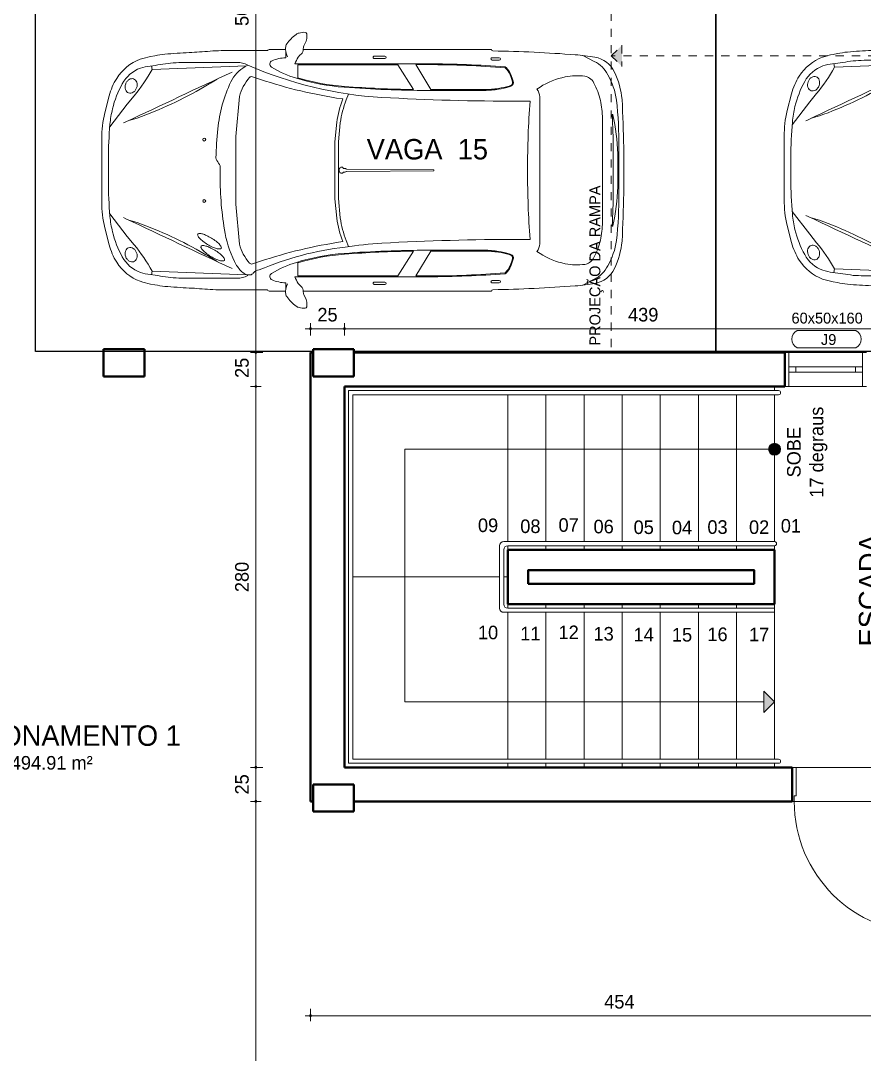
# Model space of a CAD drawing. Header units: millimetres. Extents: x 13204 to 24802, y 21209 to 40694.
# Drawn here: x 14949 to 15569, y 33020 to 33780 of the extents above; entities that cross this region are included whole.
import ezdxf
from ezdxf.enums import TextEntityAlignment as Align

# ---------------------------------------------------------------- set-up
doc = ezdxf.new("R2010")
doc.units = ezdxf.units.MM
doc.linetypes.add('CACHE', pattern=[0.24, 0.12, -0.12])
for name, color, linetype, lineweight in [('COTAS', 30, 'Continuous', 5), ('ESPECARQ', 2, 'Continuous', 20), ('Esquadrias', 2, 'Continuous', 20), ('PAREDE', 1, 'Continuous', 40), ('Paredes', 1, 'Continuous', 40), ('PISO', 5, 'Continuous', 5), ('PROJEÇÃO', 190, 'CACHE', 0), ('TEXTO', 4, 'Continuous', 5), ('Veiculos e pessoas', 245, 'Continuous', 0)]:
    doc.layers.add(name, color=color, linetype=linetype, lineweight=lineweight)
for name, color, linetype in [('EIXO', 1, 'Continuous'), ('HACHURAS', 8, 'Continuous'), ('PISOPEITORIL', 7, 'Continuous')]:
    doc.layers.add(name, color=color, linetype=linetype)
doc.styles.add('LANA', font='stylu.ttf')
doc.styles.add('REGUA60', font='cityb___.ttf', dxfattribs={"width": 1.4})
doc.dimstyles.new('COTA 50', dxfattribs={"dimscale": 0, "dimtxt": 10, "dimasz": 0.5, "dimexe": 1.25, "dimexo": 5, "dimgap": 5, "dimtad": 1, "dimdec": 0, "dimtxsty": 'LANA', "dimblk": 'cota', "dimcen": 2.5, "dimse2": 1, "dimclrd": 256, "dimclre": 256, "dimclrt": 256, "dimaunit": 1, "dimadec": 0, "dimazin": 0, "dimtfac": 1, "dimtdec": 0, "dimtmove": 0, "dimatfit": 3, "dimldrblk": 'DOTSMALL', "dimfxl": 5, "dimfxlon": 1, "dimtzin": 9, "dimlwd": -1, "dimlwe": -1, "dimarcsym": 0})

# ---------------------------------------------------------------- blocks, each defined once
blk = doc.blocks.new('P20X30V')
at = {"layer": 'Paredes'}
for p, q in [((0.1, 0.15), (-0.1, 0.15)), ((-0.1, 0.15), (-0.1, -0.15)), ((0.1, -0.15), (0.1, 0.15)), ((-0.1, -0.15), (0.1, -0.15)), ((0.0345, -0.1497), (0.0345, -0.1497))]:
    blk.add_line(p, q, dxfattribs=at)
blk = doc.blocks.new('*U61', base_point=(58349.85, 5643.23))
at = {"layer": 'Esquadrias'}
for p, q in [((58292.85, 5643.23), (58289.85, 5643.23)), ((58292.85, 5618.23), (58292.85, 5643.23)), ((58346.85, 5643.23), (58349.85, 5643.23)), ((58346.85, 5618.23), (58346.85, 5643.23)), ((58346.85, 5632.73), (58292.85, 5632.73)), ((58297.85, 5628.73), (58297.85, 5632.73)), ((58341.85, 5628.73), (58341.85, 5632.73)), ((58346.85, 5628.73), (58292.85, 5628.73)), ((58289.85, 5618.23), (58292.85, 5618.23)), ((58349.85, 5618.23), (58346.85, 5618.23))]:
    blk.add_line(p, q, dxfattribs=at)
at = {"layer": 'Esquadrias', "color": 0}
for p, q in [((58346.85, 5643.23), (58292.85, 5643.23)), ((58289.85, 5618.23), (58289.85, 5618.23)), ((58349.85, 5618.23), (58289.85, 5618.23)), ((58349.85, 5618.23), (58349.85, 5618.23))]:
    blk.add_line(p, q, dxfattribs=at)
blk = doc.blocks.new('*U26', base_point=(58999.28, 5578.06))
at = {"layer": 'Esquadrias'}
for p, q in [((58993.03, 5670.06), (58989.53, 5670.06)), ((58989.53, 5670.06), (58989.53, 5658.56)), ((58993.78, 5671.81), (58993.03, 5671.81)), ((58993.03, 5671.81), (58993.03, 5666.31)), ((58997.78, 5675.06), (58993.78, 5675.06)), ((58993.78, 5675.06), (58993.78, 5578.06)), ((58997.78, 5578.06), (58997.78, 5675.06)), ((58997.78, 5671.81), (58998.53, 5671.81)), ((58998.53, 5671.81), (58998.53, 5666.31)), ((58998.53, 5670.06), (59002.03, 5670.06)), ((59002.03, 5670.06), (59002.03, 5658.56)), ((58990.28, 5658.56), (58990.28, 5668.06)), ((58990.28, 5668.06), (58993.03, 5668.06)), ((58993.03, 5666.31), (58993.78, 5666.31)), ((58998.53, 5666.31), (58997.78, 5666.31)), ((59001.28, 5668.06), (58998.53, 5668.06)), ((59001.28, 5658.56), (59001.28, 5668.06)), ((58989.53, 5658.56), (58990.28, 5658.56)), ((59002.03, 5658.56), (59001.28, 5658.56)), ((58900.78, 5578.06), (58899.28, 5578.06)), ((58900.78, 5574.06), (58900.78, 5578.06)), ((58902.28, 5574.06), (58900.78, 5574.06)), ((58902.28, 5553.06), (58902.28, 5574.06)), ((58993.78, 5578.06), (58997.78, 5578.06)), ((58996.28, 5553.06), (58996.28, 5574.06)), ((58996.28, 5574.06), (58997.78, 5574.06)), ((58997.78, 5578.06), (58999.28, 5578.06)), ((58997.78, 5574.06), (58997.78, 5578.06)), ((58899.28, 5553.06), (58902.28, 5553.06)), ((58999.28, 5553.06), (58996.28, 5553.06))]:
    blk.add_line(p, q, dxfattribs=at)
at = {"layer": 'Esquadrias', "color": 0}
blk.add_arc((58997.78, 5578.06), 97, 90, 180, dxfattribs=at)
blk = doc.blocks.new('Peugeot 206_t')
at = {"layer": 'Veiculos e pessoas', "color": 8}
for points in [[(3835, 1014.5), (3835, 782.5, -0.068966), (3813.1, 592.1), (3781, 467.5, -0.08249), (3725.6, 338.4, -0.160706), (3553.5, 198.4, -0.016622), (3476.6, 178.2), (3444.6, 173, -0.03121), (3371.6, 161.1, -0.00992), (3193.6, 149.2, 0.004598), (3039.4, 138.6, -0.014104), (2957.1, 134.8), (2618.7, 134.8, -0.206434), (2599.2, 126.3), (2484.3, 126.3), (2484.3, 113, -0.153309), (2475.7, 85.7, -0.079107), (2408.1, 15.5, -0.110295), (2385.3, 5.9, -0.092051), (2341.1, 0.2, -0.257639), (2328.7, 10), (2328.7, 44.3, -0.107753), (2333.4, 65.7), (2351.3, 100.3, 0.083497), (2355.2, 126.3), (972.8, 126.3, 0.359533), (960.7, 136.7, -0.014638), (356.4, 164.9, -0.0246), (211.1, 183.1, -0.243001), (68.5, 291.8, -0.08579), (12.2, 493.7, -0.009439), (0, 845.1), (0, 1014.5), (0, 1183.9, -0.009439), (12.2, 1535.4, -0.08579), (68.5, 1737.3, -0.243001), (211.1, 1845.9, -0.0246), (356.4, 1864.2, -0.014638), (960.7, 1892.4, 0.359533), (972.8, 1902.8), (2355.2, 1902.8, 0.083497), (2351.3, 1928.7), (2333.4, 1963.3, -0.107753), (2328.7, 1984.8), (2328.7, 2019.1, -0.257639), (2341.1, 2028.9, -0.092051), (2385.3, 2023.2, -0.110295), (2408.1, 2013.6, -0.079107), (2475.7, 1943.4, -0.153309), (2484.3, 1916.1), (2484.3, 1902.8), (2599.2, 1902.8, -0.206434), (2618.7, 1894.3), (2957.1, 1894.3, -0.014104), (3039.4, 1890.5, 0.004598), (3193.6, 1879.9, -0.00992), (3371.6, 1868, -0.03121), (3444.6, 1856.1), (3476.6, 1850.9, -0.016622), (3553.5, 1830.7, -0.160706), (3725.6, 1690.7, -0.08249), (3781, 1561.5), (3813.1, 1437, -0.068966), (3835, 1246.6)], [(2484.3, 1902.8, -0.138412), (2469.7, 1849.8, 0.138412)], [(915.1, 1842.2, 1), (915.1, 1824.8), (966.7, 1824.8, 1.000593), (966.7, 1842.2)], [(1832.8, 1854), (1754.3, 1854, 1), (1754.3, 1836.6), (1832.8, 1836.6, 1.000593)], [(872.9, 1768.7, 0.19445), (868.3, 1766.4, 0.136059), (816.8, 1660.3, 0.272019), (822.7, 1644.1, 0.10304), (842.2, 1633.9, 0.03003), (920.4, 1616.5, 0.038968), (1023.9, 1608.1), (1417.5, 1608.1), (1526.8, 1791.4), (1436.9, 1791.4, 0.020123)], [(1544, 1608.7, 0.015707), (2052.7, 1631.2, 0.053543), (2395.5, 1694.6), (2395.5, 1789.5), (1660.1, 1789.5)], [(156.4, 1014.5), (156.4, 632.3, 0.058222), (171.7, 500.5, 0.061807), (218.9, 373.5, 0.120658), (251.7, 336, 0.121137), (285.5, 322.9, 0.081799), (429.5, 327.8, 0.093676), (614.9, 402.8), (638.5, 417.9, -0.181036), (617.1, 475.1), (617.1, 1014.5), (617.1, 1554, -0.181036), (638.5, 1611.2), (614.9, 1626.3, 0.093676), (429.5, 1701.2, 0.081799), (285.5, 1706.2, 0.121137), (251.7, 1693, 0.120658), (218.9, 1655.6, 0.061807), (171.7, 1528.6, 0.058222), (156.4, 1396.7)], [(3587.7, 1677.7, 0.105488), (3578.2, 1661.4, 0.087567), (3575.4, 1642.1, 0.078075), (3579.5, 1620.6, 0.078075), (3590, 1601.4, 0.087567), (3604.4, 1588.3, 0.105488), (3622.1, 1581.7, 0.122953), (3638.2, 1583.3, 0.122953), (3651.8, 1592.4, 0.105488), (3661.2, 1608.7, 0.087567), (3664, 1628, 0.078075), (3659.9, 1649.4, 0.078075), (3649.4, 1668.6, 0.087567), (3635, 1681.8, 0.105488), (3617.3, 1688.3, 0.122953), (3601.2, 1686.7, 0.122953)], [(76.5, 1171.9, -0.018475), (85.7, 1422.3, 0.927741), (79.5, 1423.2, 0.048784), (43.2, 1136.8), (43.2, 1014.5), (43.2, 892.2, 0.048784), (79.5, 605.9, 0.927741), (85.7, 606.8, -0.018475), (76.5, 857.1), (76.5, 1014.5)], [(2035.9, 1022.3, -0.043449), (2038.3, 1023.9, -0.070964), (2045.6, 1026.7, -0.057264), (2055.1, 1027.8), (2059.8, 1027.8, -0.044747), (2062, 1031.5, -0.106488), (2067.6, 1036.6, -0.130346), (2073.7, 1038.2, -0.130346), (2079.7, 1036.6, -0.106488), (2085.4, 1031.5, -0.084162), (2088.9, 1024.4, -0.073162), (2090.3, 1015.3, -0.073162), (2088.9, 1006.3, -0.084162), (2085.4, 999.2, -0.106488), (2079.7, 994.1, -0.130346), (2073.7, 992.5, -0.130346), (2067.6, 994.1, -0.106488), (2062, 999.2, -0.025536), (2060.7, 1001.2), (2055.1, 1001.2, -0.057264), (2045.6, 1002.3, -0.070964), (2038.3, 1005.1, -0.043449), (2035.9, 1006.8), (1396, 1010), (1396, 1019)], [(3122.1, 549.5, 0.079428), (3094.7, 546.3, 0.038638), (3066.3, 535.8, 0.02827), (3029.7, 516.5, 0.02827), (2995.6, 493.1, 0.038638), (2973.1, 472.9, 0.079428), (2957.5, 450.1, 0.251677), (2958, 441, 0.251677), (2965.9, 436.3, 0.079428), (2993.2, 439.5, 0.038638), (3021.7, 450, 0.02827), (3058.2, 469.3, 0.02827), (3092.4, 492.7, 0.038638), (3114.9, 513, 0.079428), (3130.5, 535.7, 0.251677), (3130, 544.9, 0.251677)], [(3034.3, 381, 0.02827), (3068.5, 404.4, 0.038638), (3091, 424.6, 0.079428), (3106.6, 447.4, 0.251677), (3106.1, 456.5, 0.251677), (3098.2, 461.2, 0.079428), (3070.8, 458, 0.038638), (3042.4, 447.5, 0.02827), (3005.8, 428.2, 0.02827), (2971.7, 404.8, 0.038638), (2949.2, 384.5, 0.079428), (2933.6, 361.8, 0.251677), (2934.1, 352.6, 0.251677), (2942, 348, 0.079428), (2969.3, 351.2, 0.038638), (2997.7, 361.7, 0.02827)], [(1436.9, 237.7, -0.020123), (872.9, 260.4, -0.19445), (868.3, 262.7, -0.136059), (816.8, 368.8, -0.272019), (822.7, 385, -0.10304), (842.2, 395.2, -0.03003), (920.4, 412.6, -0.038968), (1023.9, 421), (1417.5, 421), (1526.8, 237.7)], [(1544, 420.4, -0.015707), (2052.7, 397.8, -0.053543), (2395.5, 334.5), (2395.5, 239.6), (1660.1, 239.6)], [(3617.3, 340.7, 0.105488), (3635, 347.3, 0.087567), (3649.4, 360.5, 0.078075), (3659.9, 379.6, 0.078075), (3664, 401.1, 0.087567), (3661.2, 420.4, 0.105488), (3651.8, 436.7, 0.122953), (3638.2, 445.7, 0.122953), (3622.1, 447.4, 0.105488), (3604.4, 440.8, 0.087567), (3590, 427.6, 0.078075), (3579.5, 408.5, 0.078075), (3575.4, 387, 0.087567), (3578.2, 367.7, 0.105488), (3587.7, 351.4, 0.122953), (3601.2, 342.4, 0.122953)], [(966.7, 186.9, 1.000593), (966.7, 204.3), (915.1, 204.3, 1), (915.1, 186.9)], [(1832.8, 175.1, 1.000593), (1832.8, 192.5), (1754.3, 192.5, 1), (1754.3, 175.1)]]:
    blk.add_lwpolyline(points, format="xyb", close=True, dxfattribs=at)
for points in [[(2355.2, 1902.8), (2355.9, 1896.1, 0.134154), (2363.1, 1877), (2384, 1855.2, -0.053047), (2391.1, 1846.1, -0.069977), (2416.9, 1797.2), (1436.9, 1797.2, 0.020123), (872.4, 1774.5, 0.19445), (863.9, 1770.2, 0.136059), (811.1, 1661.3, 0.272019), (819, 1639.6, 0.10304), (840.6, 1628.2, 0.03003), (919.4, 1610.7, 0.038971), (1023.9, 1602.2), (1440.1, 1602.2, 0.018912), (2053.1, 1625.4, 0.054776), (2404.9, 1691.3, 0.064287), (2588.1, 1773.7, 0.609791), (2584.6, 1819.9, 0.090545), (2484, 1842.3), (2481.8, 1879.9)], [(34.8, 1183.4, -0.025669), (52.5, 1531.4, -0.089805), (117, 1717.1, -0.171161), (216.6, 1814.5), (300.8, 1858.9)], [(2761.3, 240.7, 0.11719), (2843.1, 221.3), (3249.3, 221.3, -0.001256), (3329.9, 225.9, -0.007749), (3479.8, 247.8, 0.039671), (3551.2, 263.2, 0.181632), (3685, 378.1, 0.066062), (3756.5, 562.3, 0.037571), (3775.2, 675.8, 0.021986), (3786.6, 935.7), (3786.6, 1014.5), (3786.6, 1093.4, 0.021986), (3775.2, 1353.3, 0.037571), (3756.5, 1466.8, 0.066062), (3685, 1651, 0.181632), (3551.2, 1765.9, 0.039671), (3479.8, 1781.3, -0.007749), (3329.9, 1803.2, -0.001256), (3249.3, 1807.8), (2843.1, 1807.8, 0.11719), (2761.3, 1788.4), (2782.5, 1776.6, -0.156271), (2886.5, 1665.9, -0.087452), (2982.4, 1319.1, -0.012514), (2997.4, 1105.7, -0.192447), (2990.8, 1086.5, 0.085905), (2966.6, 1046.5), (2966.6, 976.2, -0.044197), (2928.9, 550.7, -0.084683), (2844.3, 315.9, -0.113887), (2789.8, 256.4, -0.186538), (2744, 245.5, -0.21478), (2722.1, 259.2, 0.251145), (2678.1, 281.9, 0.073358), (2046.5, 450.1, 0.023957), (1777.3, 478.4, 0.014698), (771.2, 506.2), (688.7, 506, 0.018043), (706.8, 1007.3), (706.8, 1014.5), (706.8, 1021.8, 0.018043), (688.7, 1523.1), (771.2, 1522.9, 0.014698), (1777.3, 1550.7, 0.09029), (2761.3, 1788.4)], [(3465.8, 1756.2, 0.045576), (3597.4, 1562.8), (3648.4, 1500.8), (3776.8, 1333.8)], [(2063.9, 490.2, 0.057587), (2108, 661.7), (2121.8, 805.1), (2121.8, 1014.5), (2121.8, 1224), (2108, 1367.3, 0.057587), (2063.9, 1538.9), (2109.6, 1546.1, 0.044637), (2706.4, 1695.4), (2728.7, 1702.7, -0.299124), (2749.8, 1697, -0.117914), (2824.3, 1557.7), (2850.3, 1262.8), (2850.3, 1014.5), (2850.3, 766.3), (2824.3, 471.4, -0.117914), (2749.8, 332.1, -0.299124), (2728.7, 326.4), (2706.4, 333.7, 0.044637), (2109.6, 483), (2063.9, 490.2)], [(3675.7, 1362.4), (3659, 1370.3, 0.002273), (2876.3, 1736.7)], [(2987.3, 1685.2, 0.005072), (3083.8, 1627.9, 0.045863), (3576.3, 1398.3), (3636.5, 1381)], [(2021.5, 1575.3), (2039.9, 1531.5, -0.055312), (2082.7, 1364.3), (2096.3, 1222.8), (2096.3, 1014.5), (2096.3, 806.3), (2082.7, 664.7, -0.055312), (2039.9, 497.6), (2021.5, 453.8)], [(34.8, 845.7, 0.025669), (52.5, 497.7, 0.089805), (117, 312, 0.171161), (216.6, 214.6), (300.8, 170.1)], [(3776.8, 695.3), (3648.4, 528.3), (3597.4, 466.2, 0.045576), (3465.8, 272.9)], [(2876.3, 292.4, 0.002273), (3659, 658.8), (3675.7, 666.7)], [(3636.5, 648.1), (3576.3, 630.8, 0.045863), (3083.8, 401.2, 0.005072), (2987.3, 343.8)], [(2355.2, 126.3), (2355.9, 133, -0.134154), (2363.1, 152.1), (2384, 173.9, 0.053047), (2391.1, 183, 0.069977), (2416.9, 231.9), (1436.9, 231.9, -0.020123), (872.4, 254.6, -0.19445), (863.9, 258.9, -0.136059), (811.1, 367.8, -0.272019), (819, 389.5, -0.10304), (840.6, 400.9, -0.03003), (919.4, 418.4, -0.038971), (1023.9, 426.9), (1440.1, 426.9, -0.018912), (2053.1, 403.7, -0.054776), (2404.9, 337.8, -0.064287), (2588.1, 255.4, -0.609791), (2584.6, 209.2, -0.090545), (2484, 186.8), (2481.8, 149.1)], [(2484.3, 126.3, 0.138412), (2469.7, 179.2)]]:
    blk.add_lwpolyline(points, format="xyb", dxfattribs=at)
for points in [[(2771.9, 1782.5), (3465.8, 1756.2), (3470.2, 1782.6)], [(34.9, 1183.9), (34.9, 1106.5), (34.9, 1014.5), (34.9, 845.1)], [(2771.9, 246.6), (3465.8, 272.9), (3470.2, 246.5)]]:
    blk.add_lwpolyline(points, dxfattribs=at)
for centre in [(3082.1, 1240.2), (3082.1, 788.9)]:
    blk.add_circle(centre, 10.3, dxfattribs=at)
blk = doc.blocks.new('INDESQ2')
at = {"color": 0, "linetype": 'ByBlock'}
for p, q in [((4.32, 2.96), (-4.32, 2.96)), ((-4.32, 0.44), (4.32, 0.44))]:
    blk.add_line(p, q, dxfattribs=at)
at = {"color": 0}
for centre, start, end in [((-3.67, 1.7), 117.3654, 242.6346), ((3.67, 1.7), 297.3654, 62.6346)]:
    blk.add_arc(centre, 1.42, start, end, dxfattribs=at)
at = {"style": 'REGUA60', "width": 1.4, "flags": 9}
blk.add_attdef('LOCAL', text='', height=1.5, dxfattribs=at).set_placement((-0.08, -4.35), align=Align.CENTER)
at = {"layer": 'ESPECARQ', "color": 0, "style": 'REGUA60'}
for tag, width, p in [('COD', 1.1, (-0.08, 0.95)), ('DIM', 1.4, (-0.08, -2.17))]:
    blk.add_attdef(tag, text='', height=1.5, dxfattribs=dict(at, width=width)).set_placement(p, align=Align.CENTER)
blk = doc.blocks.new('*U70', base_point=(53091.25, 4999.6))
blk = doc.blocks.new('cota')
at = {"layer": 'COTAS'}
blk.add_hatch(color=256, dxfattribs=at).paths.add_polyline_path([(-1.6, 0, 1), (1.6, 0, 1)])
for points in [[(-1.6, 0), (-8, 0)], [(0, 1.6), (0, 8)], [(8, 0), (1.6, 0)], [(0, -8), (0, -1.6)]]:
    blk.add_lwpolyline(points, dxfattribs=at)
blk.add_circle((0, 0), 1.6, dxfattribs=at)
blk = doc.blocks.new('*D363')
at = {"layer": 'COTAS', "transparency": 16777216}
for p, q in [((15162.4, 33053.36), (15162.4, 33047.11)), ((15162.9, 33048.36), (15615.85, 33048.36))]:
    blk.add_line(p, q, dxfattribs=at)
at = {"layer": 'Defpoints', "color": 0, "transparency": 16777216}
for p in [(15162.4, 33205.94), (15616.35, 33048.36), (15616.35, 33048.36)]:
    blk.add_point(p, dxfattribs=at)
at = {"layer": 'COTAS', "transparency": 16777216, "xscale": 0.5, "yscale": 0.5, "zscale": 0.5, "rotation": 180}
blk.add_blockref('cota', (15162.4, 33048.36), dxfattribs=at)
at = {"layer": 'COTAS', "transparency": 16777216, "xscale": 0.5, "yscale": 0.5, "zscale": 0.5}
blk.add_blockref('cota', (15616.35, 33048.36), dxfattribs=at)
at = {"layer": 'COTAS', "transparency": 16777216, "insert": (15389.37, 33058.58), "char_height": 10, "attachment_point": 5, "style": 'LANA'}
blk.add_mtext('454', dxfattribs=at)
blk = doc.blocks.new('_DotSmall')
at = {"layer": 'PAREDE', "color": 0, "const_width": 0.5}
blk.add_lwpolyline([(-0.0625, 0, 1), (0.0625, 0, 1)], format="xyb", close=True, dxfattribs=at)
blk = doc.blocks.new('*D370')
at = {"layer": 'COTAS', "transparency": 16777216}
for p, q in [((15122.26, 32233.94), (15122.26, 33205.44)), ((15122.26, 32233.44), (15123.51, 32233.44))]:
    blk.add_line(p, q, dxfattribs=at)
at = {"layer": 'Defpoints', "color": 0, "transparency": 16777216}
for p in [(15122.26, 33205.94), (15194.35, 33205.94), (15122.26, 32233.44)]:
    blk.add_point(p, dxfattribs=at)
at = {"layer": 'COTAS', "transparency": 16777216, "xscale": 0.5, "yscale": 0.5, "zscale": 0.5}
for p, rotation in [((15122.26, 33205.94), 90), ((15122.26, 32233.44), 270)]:
    blk.add_blockref('cota', p, dxfattribs=dict(at, rotation=rotation))
at = {"layer": 'COTAS', "transparency": 16777216, "insert": (15111.9, 32719.69), "char_height": 10, "attachment_point": 5, "rotation": 90, "style": 'LANA'}
blk.add_mtext('973', dxfattribs=at)
blk = doc.blocks.new('*D371')
at = {"layer": 'COTAS', "transparency": 16777216}
for p, q in [((15122.26, 33231.44), (15122.26, 33510.44)), ((15127.26, 33230.94), (15121.01, 33230.94))]:
    blk.add_line(p, q, dxfattribs=at)
at = {"layer": 'Defpoints', "color": 0, "transparency": 16777216}
for p in [(15122.26, 33510.94), (15187.4, 33510.94), (15187.4, 33230.94)]:
    blk.add_point(p, dxfattribs=at)
at = {"layer": 'COTAS', "transparency": 16777216, "xscale": 0.5, "yscale": 0.5, "zscale": 0.5}
for p, rotation in [((15122.26, 33510.94), 90), ((15122.26, 33230.94), 270)]:
    blk.add_blockref('cota', p, dxfattribs=dict(at, rotation=rotation))
at = {"layer": 'COTAS', "transparency": 16777216, "insert": (15112.05, 33370.94), "char_height": 10, "attachment_point": 5, "rotation": 90, "style": 'LANA'}
blk.add_mtext('280', dxfattribs=at)
blk = doc.blocks.new('*D372')
at = {"layer": 'COTAS', "transparency": 16777216}
for p, q in [((15122.26, 33536.44), (15122.26, 34037.94)), ((15127.26, 33535.94), (15121.01, 33535.94))]:
    blk.add_line(p, q, dxfattribs=at)
at = {"layer": 'Defpoints', "color": 0, "transparency": 16777216}
for p in [(15122.26, 34038.44), (15122.26, 34038.44), (15162.4, 33535.94)]:
    blk.add_point(p, dxfattribs=at)
at = {"layer": 'COTAS', "transparency": 16777216, "xscale": 0.5, "yscale": 0.5, "zscale": 0.5}
for p, rotation in [((15122.26, 34038.44), 90), ((15122.26, 33535.94), 270)]:
    blk.add_blockref('cota', p, dxfattribs=dict(at, rotation=rotation))
at = {"layer": 'COTAS', "transparency": 16777216, "insert": (15112.01, 33787.19), "char_height": 10, "attachment_point": 5, "rotation": 90, "style": 'LANA'}
blk.add_mtext('503', dxfattribs=at)
blk = doc.blocks.new('*D367')
at = {"layer": 'COTAS', "transparency": 16777216}
for p, q in [((15127.26, 33535.94), (15121.01, 33535.94)), ((15122.26, 33535.44), (15122.26, 33511.44))]:
    blk.add_line(p, q, dxfattribs=at)
at = {"layer": 'Defpoints', "color": 0, "transparency": 16777216}
for p in [(15194.35, 33535.94), (15122.26, 33510.94), (15194.35, 33510.94)]:
    blk.add_point(p, dxfattribs=at)
at = {"layer": 'COTAS', "transparency": 16777216, "xscale": 0.5, "yscale": 0.5, "zscale": 0.5}
for p, rotation in [((15122.26, 33535.94), 90), ((15122.26, 33510.94), 270)]:
    blk.add_blockref('cota', p, dxfattribs=dict(at, rotation=rotation))
at = {"layer": 'COTAS', "transparency": 16777216, "insert": (15112.05, 33524.69), "char_height": 10, "attachment_point": 5, "rotation": 90, "style": 'LANA'}
blk.add_mtext('25', dxfattribs=at)
blk = doc.blocks.new('*D368')
at = {"layer": 'COTAS', "transparency": 16777216}
for p, q in [((15127.26, 33230.94), (15121.01, 33230.94)), ((15122.26, 33230.44), (15122.26, 33206.44))]:
    blk.add_line(p, q, dxfattribs=at)
at = {"layer": 'Defpoints', "color": 0, "transparency": 16777216}
for p in [(15351.9, 33230.94), (15122.26, 33205.94), (15355.37, 33205.94)]:
    blk.add_point(p, dxfattribs=at)
at = {"layer": 'COTAS', "transparency": 16777216, "xscale": 0.5, "yscale": 0.5, "zscale": 0.5}
for p, rotation in [((15122.26, 33230.94), 90), ((15122.26, 33205.94), 270)]:
    blk.add_blockref('cota', p, dxfattribs=dict(at, rotation=rotation))
at = {"layer": 'COTAS', "transparency": 16777216, "insert": (15112.05, 33218.44), "char_height": 10, "attachment_point": 5, "rotation": 90, "style": 'LANA'}
blk.add_mtext('25', dxfattribs=at)
blk = doc.blocks.new('*D375')
at = {"layer": 'COTAS', "transparency": 16777216}
for p, q in [((15162.4, 33548.49), (15162.4, 33554.74)), ((15162.9, 33553.49), (15186.9, 33553.49))]:
    blk.add_line(p, q, dxfattribs=at)
at = {"layer": 'Defpoints', "color": 0, "transparency": 16777216}
for p in [(15187.4, 33553.49), (15162.4, 33535.94), (15187.4, 33510.94)]:
    blk.add_point(p, dxfattribs=at)
at = {"layer": 'COTAS', "transparency": 16777216, "xscale": 0.5, "yscale": 0.5, "zscale": 0.5, "rotation": 180}
blk.add_blockref('cota', (15162.4, 33553.49), dxfattribs=at)
at = {"layer": 'COTAS', "transparency": 16777216, "xscale": 0.5, "yscale": 0.5, "zscale": 0.5}
blk.add_blockref('cota', (15187.4, 33553.49), dxfattribs=at)
at = {"layer": 'COTAS', "transparency": 16777216, "insert": (15174.9, 33563.71), "char_height": 10, "attachment_point": 5, "style": 'LANA'}
blk.add_mtext('25', dxfattribs=at)
blk = doc.blocks.new('*D376')
at = {"layer": 'COTAS', "transparency": 16777216}
for p, q in [((15187.4, 33548.49), (15187.4, 33554.74)), ((15187.9, 33553.49), (15625.9, 33553.49))]:
    blk.add_line(p, q, dxfattribs=at)
at = {"layer": 'Defpoints', "color": 0, "transparency": 16777216}
for p in [(15626.4, 33553.49), (15187.4, 33510.94), (15626.4, 33510.94)]:
    blk.add_point(p, dxfattribs=at)
at = {"layer": 'COTAS', "transparency": 16777216, "xscale": 0.5, "yscale": 0.5, "zscale": 0.5, "rotation": 180}
blk.add_blockref('cota', (15187.4, 33553.49), dxfattribs=at)
at = {"layer": 'COTAS', "transparency": 16777216, "xscale": 0.5, "yscale": 0.5, "zscale": 0.5}
blk.add_blockref('cota', (15626.4, 33553.49), dxfattribs=at)
at = {"layer": 'COTAS', "transparency": 16777216, "insert": (15406.9, 33563.72), "char_height": 10, "attachment_point": 5, "style": 'LANA'}
blk.add_mtext('439', dxfattribs=at)

msp = doc.modelspace()

# ---------------------------------------------------------------- hatches: boundary and pattern name
at = {"layer": 'PROJEÇÃO', "ltscale": 50}
msp.add_hatch(color=256, dxfattribs=at).paths.add_polyline_path([(15391.21, 33746.27), (15383.4, 33754.08), (15391.21, 33761.89)])
at = {"layer": 'TEXTO'}
h = msp.add_hatch(color=256, dxfattribs=at)
edge = h.paths.add_edge_path()
edge.add_arc((15503.4, 33464.86), 4.39, 0, 360)
msp.add_hatch(color=256, dxfattribs=at).paths.add_polyline_path([(15495.58, 33286.89), (15503.4, 33279.08), (15495.58, 33271.27)])

# ---------------------------------------------------------------- linework, layer by layer
at = {"layer": 'EIXO', "color": 1}
msp.add_lwpolyline([(15472.4, 33535.94), (15510.95, 33535.94)], dxfattribs=at)
at = {"layer": 'Esquadrias'}
for p, q in [((15301.4, 33370.94), (15193.4, 33370.94)), ((15307.4, 33370.94), (15304.4, 33370.94))]:
    msp.add_line(p, q, dxfattribs=at)
for points in [[(15503.4, 33507.94), (15503.4, 33510.94)], [(15307.4, 33504.94), (15307.4, 33396.94)], [(15335.4, 33396.94), (15335.4, 33504.94)], [(15335.4, 33504.94), (15335.4, 33396.94)], [(15363.4, 33396.94), (15363.4, 33504.94)], [(15363.4, 33504.94), (15363.4, 33396.94)], [(15391.4, 33396.94), (15391.4, 33504.94)], [(15391.4, 33504.94), (15391.4, 33396.94)], [(15419.4, 33396.94), (15419.4, 33504.94)], [(15419.4, 33504.94), (15419.4, 33396.94)], [(15447.4, 33396.94), (15447.4, 33504.94)], [(15447.4, 33504.94), (15447.4, 33396.94)], [(15475.4, 33396.94), (15475.4, 33504.94)], [(15475.4, 33504.94), (15475.4, 33396.94)], [(15503.4, 33396.94), (15503.4, 33504.94)], [(15307.4, 33393.94), (15307.4, 33390.94), (15335.4, 33390.94), (15335.4, 33393.94)], [(15335.4, 33393.94), (15335.4, 33390.94), (15363.4, 33390.94), (15363.4, 33393.94)], [(15363.4, 33393.94), (15363.4, 33390.94), (15391.4, 33390.94), (15391.4, 33393.94)], [(15391.4, 33393.94), (15391.4, 33390.94), (15419.4, 33390.94), (15419.4, 33393.94)], [(15419.4, 33393.94), (15419.4, 33390.94), (15447.4, 33390.94), (15447.4, 33393.94)], [(15447.4, 33393.94), (15447.4, 33390.94), (15475.4, 33390.94), (15475.4, 33393.94)], [(15475.4, 33393.94), (15475.4, 33390.94), (15503.4, 33390.94), (15503.4, 33393.94)], [(15503.4, 33390.94), (15503.4, 33393.94)], [(15335.4, 33350.94), (15307.4, 33350.94), (15307.4, 33347.94)], [(15335.4, 33347.94), (15335.4, 33350.94)], [(15363.4, 33350.94), (15335.4, 33350.94), (15335.4, 33347.94)], [(15363.4, 33347.94), (15363.4, 33350.94)], [(15391.4, 33350.94), (15363.4, 33350.94), (15363.4, 33347.94)], [(15391.4, 33347.94), (15391.4, 33350.94)], [(15419.4, 33350.94), (15391.4, 33350.94), (15391.4, 33347.94)], [(15419.4, 33347.94), (15419.4, 33350.94)], [(15447.4, 33350.94), (15419.4, 33350.94), (15419.4, 33347.94)], [(15447.4, 33347.94), (15447.4, 33350.94)], [(15475.4, 33350.94), (15447.4, 33350.94), (15447.4, 33347.94)], [(15475.4, 33347.94), (15475.4, 33350.94)], [(15503.4, 33350.94), (15475.4, 33350.94), (15475.4, 33347.94)], [(15503.4, 33236.94), (15503.4, 33350.94)], [(15307.4, 33344.94), (15307.4, 33236.94)], [(15335.4, 33236.94), (15335.4, 33344.94)], [(15335.4, 33344.94), (15335.4, 33236.94)], [(15363.4, 33236.94), (15363.4, 33344.94)], [(15363.4, 33344.94), (15363.4, 33236.94)], [(15391.4, 33236.94), (15391.4, 33344.94)], [(15391.4, 33344.94), (15391.4, 33236.94)], [(15419.4, 33236.94), (15419.4, 33344.94)], [(15419.4, 33344.94), (15419.4, 33236.94)], [(15447.4, 33236.94), (15447.4, 33344.94)], [(15447.4, 33344.94), (15447.4, 33236.94)], [(15475.4, 33236.94), (15475.4, 33344.94)], [(15475.4, 33344.94), (15475.4, 33236.94)], [(15307.4, 33233.94), (15307.4, 33230.94), (15335.4, 33230.94), (15335.4, 33233.94)], [(15335.4, 33233.94), (15335.4, 33230.94), (15363.4, 33230.94), (15363.4, 33233.94)], [(15363.4, 33233.94), (15363.4, 33230.94), (15391.4, 33230.94), (15391.4, 33233.94)], [(15391.4, 33233.94), (15391.4, 33230.94), (15419.4, 33230.94), (15419.4, 33233.94)], [(15419.4, 33233.94), (15419.4, 33230.94), (15447.4, 33230.94), (15447.4, 33233.94)], [(15447.4, 33233.94), (15447.4, 33230.94), (15475.4, 33230.94), (15475.4, 33233.94)], [(15475.4, 33233.94), (15475.4, 33230.94), (15503.4, 33230.94), (15503.4, 33233.94)]]:
    msp.add_lwpolyline(points, dxfattribs=at)
at = {"layer": 'HACHURAS'}
msp.add_lwpolyline([(15164.35, 33536.81), (14960.27, 33536.81), (14960.27, 33786.81), (15460.27, 33786.81), (15460.27, 33536.81), (15194.35, 33536.81)], dxfattribs=at)
msp.add_lwpolyline([(15460.27, 33786.81), (15960.27, 33786.81), (15960.27, 33536.81), (15460.27, 33536.81)], close=True, dxfattribs=at)
at = {"layer": 'Paredes'}
for p, q in [((15162.4, 33535.94), (15162.4, 33205.94)), ((15162.4, 33535.94), (15164.35, 33535.94)), ((15194.35, 33535.94), (15510.95, 33535.94)), ((15510.95, 33510.94), (15510.95, 33535.94)), ((15187.4, 33510.94), (15187.4, 33230.94)), ((15510.95, 33510.94), (15187.4, 33510.94)), ((15307.4, 33350.94), (15307.4, 33390.94)), ((15307.4, 33390.94), (15503.4, 33390.94)), ((15503.4, 33390.94), (15503.4, 33350.94)), ((15503.4, 33350.94), (15307.4, 33350.94)), ((15516.4, 33230.94), (15187.4, 33230.94)), ((15516.4, 33230.94), (15516.4, 33205.94)), ((15164.35, 33205.94), (15162.4, 33205.94)), ((15516.4, 33205.94), (15194.35, 33205.94))]:
    msp.add_line(p, q, dxfattribs=at)
msp.add_lwpolyline([(15322.4, 33365.94), (15322.4, 33375.94), (15488.4, 33375.94), (15488.4, 33365.94)], close=True, dxfattribs=at)
at = {"layer": 'PISO'}
for p, q in [((15190.4, 33507.94), (15190.4, 33233.94)), ((15506.4, 33507.94), (15190.4, 33507.94)), ((15193.4, 33504.94), (15193.4, 33236.94)), ((15506.4, 33504.94), (15193.4, 33504.94)), ((15301.4, 33347.94), (15301.4, 33393.94)), ((15304.4, 33396.94), (15503.4, 33396.94)), ((15307.4, 33393.94), (15503.4, 33393.94)), ((15304.4, 33350.94), (15304.4, 33390.94)), ((15503.4, 33347.94), (15307.4, 33347.94)), ((15503.4, 33344.94), (15304.4, 33344.94)), ((15506.4, 33233.94), (15190.4, 33233.94)), ((15506.4, 33236.94), (15193.4, 33236.94))]:
    msp.add_line(p, q, dxfattribs=at)
msp.add_lwpolyline([(15516.4, 33230.94), (15516.4, 33205.94), (15616.4, 33205.94), (15616.4, 33230.94)], close=True, dxfattribs=at)
for centre, radius, start, end in [((15506.4, 33506.44), 1.5, 270, 90), ((15304.4, 33393.94), 3, 90, 180), ((15307.4, 33390.94), 3, 90, 180), ((15503.4, 33395.44), 1.5, 270, 90), ((15304.4, 33347.94), 3, 180, 270), ((15307.4, 33350.94), 3, 180, 270), ((15506.4, 33235.44), 1.5, 270, 90)]:
    msp.add_arc(centre, radius, start, end, dxfattribs=at)
at = {"layer": 'PROJEÇÃO', "ltscale": 50}
for p, q in [((15383.4, 33754.08), (15391.21, 33761.89)), ((15391.21, 33761.89), (15391.21, 33746.27)), ((16022.29, 33754.08), (15383.4, 33754.08)), ((15383.4, 33754.08), (15391.21, 33746.27))]:
    msp.add_line(p, q, dxfattribs=at)
msp.add_lwpolyline([(16020.95, 33965.94), (15383.4, 33965.94), (15383.4, 33535.94)], dxfattribs=at)
at = {"layer": 'TEXTO'}
for p, q in [((15503.4, 33464.86), (15231.81, 33464.86)), ((15231.81, 33464.86), (15231.81, 33279.08)), ((15503.4, 33279.08), (15495.58, 33286.89)), ((15495.58, 33271.27), (15495.58, 33286.89)), ((15495.58, 33279.08), (15231.81, 33279.08)), ((15503.4, 33279.08), (15495.58, 33271.27))]:
    msp.add_line(p, q, dxfattribs=at)
msp.add_circle((15503.4, 33464.86), 4.39, dxfattribs=at)

# ---------------------------------------------------------------- block references
at = {"layer": 'Esquadrias', "color": 5}
msp.add_blockref('*U61', (15570.95, 33535.94), dxfattribs=at)
at = {"layer": 'Esquadrias', "color": 5, "xscale": -1, "rotation": 180}
msp.add_blockref('*U26', (15616.4, 33205.94), dxfattribs=at)
at = {"layer": 'PAREDE', "color": 6, "xscale": 100, "yscale": 100, "zscale": 100, "rotation": 90}
msp.add_blockref('P20X30V', (15179.35, 33208.44), dxfattribs=at)
msp.add_blockref('P20X30V', (15179.35, 33208.44), dxfattribs=at)
at = {"layer": 'PISOPEITORIL', "xscale": 100, "yscale": 100, "zscale": 100, "rotation": 90}
for p in [(15025.35, 33528.44), (15179.35, 33528.44)]:
    msp.add_blockref('P20X30V', p, dxfattribs=at)
at = {"layer": 'TEXTO'}
ref = msp.add_blockref('INDESQ2', (15541.56, 33554.31), dxfattribs=dict(at, xscale=4.999999999999704, yscale=4.999999999999704, zscale=4.999999999999704, rotation=179.9933850202378))
ref.add_attrib('COD', 'J9', dxfattribs={"layer": 'ESPECARQ', "color": 0, "height": 8, "rotation": 359.99339, "style": 'LANA'}).set_placement((15543.15, 33541.52), align=Align.CENTER)
ref.add_attrib('DIM', '60x50x160', dxfattribs={"layer": 'ESPECARQ', "color": 0, "height": 8, "rotation": 359.99339, "style": 'LANA'}).set_placement((15542.04, 33557.26), align=Align.CENTER)
ref = msp.add_blockref('*U70', (14964.63, 33246.8), dxfattribs=at)
ref.add_attrib('AMBIENTE', 'ESTACIONAMENTO 1', dxfattribs={"color": 0, "height": 15, "style": 'LANA'}).set_placement((14964.63, 33246.8), align=Align.CENTER)
ref.add_attrib('ÁREA', 'a=494.91 m²', dxfattribs={"color": 0, "height": 10, "style": 'LANA'}).set_placement((14964.63, 33229.3), align=Align.CENTER)
at = {"layer": 'Veiculos e pessoas', "color": 8, "xscale": -0.09999999999854481, "yscale": 0.09999999999854481, "zscale": 0.1}
for p in [(15392.57, 33568.47), (15894.07, 33570.1)]:
    msp.add_blockref('Peugeot 206_t', p, dxfattribs=at)

# ---------------------------------------------------------------- texts
at = {"layer": 'TEXTO', "attachment_point": 5, "style": 'LANA'}
for s, insert, char_height, width in [('\\pi-30,l45,t45;VAGA  15', (15240.77, 33685.32), 15, 825.1274), ('09', (15292.88, 33408.88), 10, 175.9752), ('08', (15323.98, 33408.17), 10, 175.9752), ('07', (15352.09, 33409.06), 10, 175.9752), ('06', (15377.81, 33407.94), 10, 175.9752), ('05', (15407.25, 33407.44), 10, 175.9752), ('04', (15435.43, 33407.23), 10, 175.9752), ('03', (15461.5, 33407.56), 10, 175.9752), ('02', (15492.07, 33407.49), 10, 175.9752), ('01', (15515.43, 33408.48), 10, 175.9752), ('10', (15292.88, 33330.04), 10, 175.9752), ('11', (15323.98, 33329.32), 10, 175.9752), ('12', (15352.09, 33330.21), 10, 175.9752), ('13', (15377.81, 33329.09), 10, 175.9752), ('14', (15407.25, 33328.59), 10, 175.9752), ('15', (15435.43, 33328.39), 10, 175.9752), ('16', (15461.5, 33328.71), 10, 175.9752), ('17', (15492.07, 33328.64), 10, 175.9752)]:
    msp.add_mtext(s, dxfattribs=dict(at, insert=insert, char_height=char_height, width=width))
at = {"layer": 'TEXTO', "attachment_point": 5, "rotation": 90, "style": 'LANA'}
for s, insert, char_height, width in [('PROJEÇÃO DA RAMPA', (15372.65, 33599.91), 8, 216.4587), ('SOBE\\P17 degraus', (15527.43, 33462.68), 10, 175.9752), ('ESCADA\\PENCLAUSURADA', (15585.45, 33361.07), 15, 175.9752)]:
    msp.add_mtext(s, dxfattribs=dict(at, insert=insert, char_height=char_height, width=width))

# ---------------------------------------------------------------- dimensions: what is measured, and where the dimension line sits
at = {"layer": 'COTAS'}
for base, p1, p2, picture, middle in [((15122.26123641, 34038.44060682), (15162.39646711, 33535.94060682), (15122.26123641, 34038.44060682), '*D372', (15112.00867418, 33787.19060682)), ((15122.26, 33510.94), (15187.4, 33230.94), (15187.4, 33510.94), '*D371', (15112.05, 33370.94)), ((15122.26123641, 33205.94060682), (15122.26123641, 32233.44060682), (15194.34758344, 33205.94060682), '*D370', (15111.90252484, 32719.69060682))]:
    dim = msp.add_linear_dim(base=base, p1=p1, p2=p2, angle=90, dimstyle='COTA 50', override={"dimscale": 1, "dimtmove": 1}, dxfattribs=at)
    dim.commit()
    dim.dimension.update_dxf_attribs({"geometry": picture, "text_midpoint": middle})
dim = msp.add_linear_dim(base=(15187.4, 33553.49), p1=(15162.4, 33535.94), p2=(15187.4, 33510.94), dimstyle='COTA 50', override={"dimscale": 1}, dxfattribs=at)
dim.commit()
dim.dimension.update_dxf_attribs({"geometry": '*D375', "text_midpoint": (15174.9, 33553.49), "dimtype": 160})
for base, p1, p2, override, picture, middle in [((15626.4, 33553.49), (15187.4, 33510.94), (15626.4, 33510.94), {"dimscale": 1, "dimtmove": 1}, '*D376', (15406.9, 33563.72)), ((15616.35, 33048.36), (15162.4, 33205.94), (15616.35, 33048.36), {"dimscale": 1}, '*D363', (15389.37, 33058.58))]:
    dim = msp.add_linear_dim(base=base, p1=p1, p2=p2, dimstyle='COTA 50', override=override, dxfattribs=at)
    dim.commit()
    dim.dimension.update_dxf_attribs({"geometry": picture, "text_midpoint": middle})
for base, p1, p2, picture, middle in [((15122.26, 33510.94), (15194.35, 33535.94), (15194.35, 33510.94), '*D367', (15122.26, 33524.69)), ((15122.26, 33205.94), (15351.9, 33230.94), (15355.37, 33205.94), '*D368', (15122.26, 33218.44))]:
    dim = msp.add_linear_dim(base=base, p1=p1, p2=p2, angle=90, dimstyle='COTA 50', override={"dimscale": 1}, dxfattribs=at)
    dim.commit()
    dim.dimension.update_dxf_attribs({"geometry": picture, "text_midpoint": middle, "dimtype": 160})

doc.saveas('drawing.dxf')
